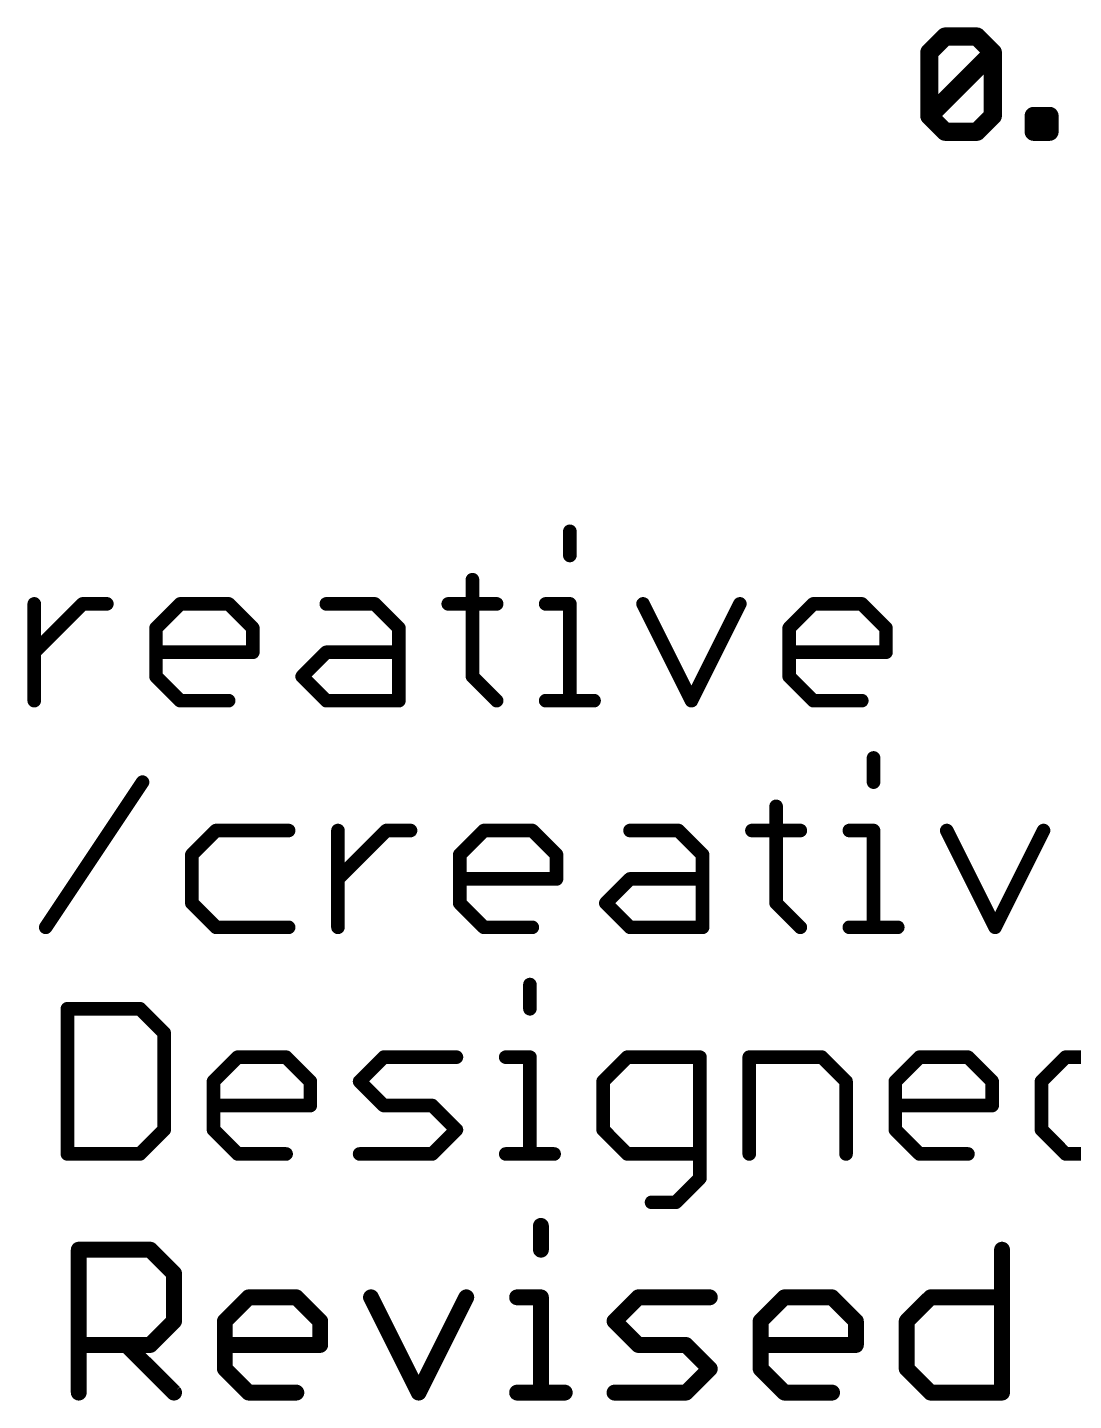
# Model space of a CAD drawing. Extents: x -41 to 66, y -18 to 24.
# Drawn here: x -10 to 1.72, y -17.93 to -2.54 of the extents above; entities that cross this region are included whole.
import ezdxf

# ---------------------------------------------------------------- set-up
doc = ezdxf.new("R2010")
doc.units = 0
doc.layers.add('51', color=53, linetype='CONTINUOUS')

msp = doc.modelspace()

# ---------------------------------------------------------------- linework, layer by layer
at = {"layer": '51'}
for points, const_width in [([(0.1016, -2.8186), (0.2796, -2.6407)], 0.2032), ([(0.2796, -2.6407), (0.6355, -2.6407)], 0.2032), ([(0.6355, -2.6407), (0.8134, -2.8186)], 0.2032), ([(0.1016, -3.5305), (0.1016, -2.8186)], 0.2032), ([(0.1016, -3.5305), (0.8134, -2.8186)], 0.2032), ([(0.8134, -2.8186), (0.8134, -3.5305)], 0.2032), ([(0.2796, -3.7084), (0.1016, -3.5305)], 0.2032), ([(0.8134, -3.5305), (0.6355, -3.7084)], 0.2032), ([(1.271, -3.7084), (1.271, -3.5305)], 0.2032), ([(1.271, -3.5305), (1.4489, -3.5305)], 0.2032), ([(1.4489, -3.5305), (1.4489, -3.7084)], 0.2032), ([(0.6355, -3.7084), (0.2796, -3.7084)], 0.2032), ([(1.4489, -3.7084), (1.271, -3.7084)], 0.2032), ([(-3.9259, -8.1856), (-3.9259, -8.4568)], 0.1524), ([(-5.0173, -8.728), (-5.0173, -9.8126)], 0.1524), ([(-9.9271, -10.0838), (-9.9271, -8.9991)], 0.1524), ([(-9.9271, -9.5415), (-9.3848, -8.9991)], 0.1524), ([(-9.3848, -8.9991), (-9.1136, -8.9991)], 0.1524), ([(-8.5628, -9.2703), (-8.2916, -8.9991)], 0.1524), ([(-8.2916, -8.9991), (-7.7493, -8.9991)], 0.1524), ([(-7.7493, -8.9991), (-7.4781, -9.2703)], 0.1524), ([(-6.6545, -8.9991), (-6.1121, -8.9991)], 0.1524), ([(-6.1121, -8.9991), (-5.841, -9.2703)], 0.1524), ([(-5.2885, -8.9991), (-4.7462, -8.9991)], 0.1524), ([(-4.197, -8.9991), (-3.9259, -8.9991)], 0.1524), ([(-3.9259, -8.9991), (-3.9259, -10.0838)], 0.1524), ([(-3.1056, -8.9991), (-2.5633, -10.0838)], 0.1524), ([(-2.5633, -10.0838), (-2.021, -8.9991)], 0.1524), ([(-1.4685, -9.2703), (-1.1973, -8.9991)], 0.1524), ([(-1.1973, -8.9991), (-0.655, -8.9991)], 0.1524), ([(-0.655, -8.9991), (-0.3838, -9.2703)], 0.1524), ([(-8.5628, -9.8126), (-8.5628, -9.2703)], 0.1524), ([(-7.4781, -9.2703), (-7.4781, -9.5415)], 0.1524), ([(-5.841, -9.2703), (-5.841, -10.0838)], 0.1524), ([(-1.4685, -9.8126), (-1.4685, -9.2703)], 0.1524), ([(-0.3838, -9.2703), (-0.3838, -9.5415)], 0.1524), ([(-7.4781, -9.5415), (-8.5628, -9.5415)], 0.1524), ([(-6.9256, -9.8126), (-6.6545, -9.5415)], 0.1524), ([(-6.6545, -9.5415), (-5.841, -9.5415)], 0.1524), ([(-0.3838, -9.5415), (-1.4685, -9.5415)], 0.1524), ([(-8.2916, -10.0838), (-8.5628, -9.8126)], 0.1524), ([(-6.6545, -10.0838), (-6.9256, -9.8126)], 0.1524), ([(-5.0173, -9.8126), (-4.7462, -10.0838)], 0.1524), ([(-1.1973, -10.0838), (-1.4685, -9.8126)], 0.1524), ([(-7.7493, -10.0838), (-8.2916, -10.0838)], 0.1524), ([(-5.841, -10.0838), (-6.6545, -10.0838)], 0.1524), ([(-4.197, -10.0838), (-3.6547, -10.0838)], 0.1524), ([(-0.655, -10.0838), (-1.1973, -10.0838)], 0.1524), ([(-0.5232, -10.7256), (-0.5232, -10.9968)], 0.1524), ([(-9.7987, -12.6238), (-8.714, -10.9968)], 0.1524), ([(-1.6146, -11.268), (-1.6146, -12.3526)], 0.1524), ([(-7.8904, -11.5391), (-8.1615, -11.8103)], 0.1524), ([(-7.0769, -11.5391), (-7.8904, -11.5391)], 0.1524), ([(-6.5244, -12.6238), (-6.5244, -11.5391)], 0.1524), ([(-6.5244, -12.0815), (-5.982, -11.5391)], 0.1524), ([(-5.982, -11.5391), (-5.7109, -11.5391)], 0.1524), ([(-5.1601, -11.8103), (-4.8889, -11.5391)], 0.1524), ([(-4.8889, -11.5391), (-4.3466, -11.5391)], 0.1524), ([(-4.3466, -11.5391), (-4.0754, -11.8103)], 0.1524), ([(-3.2518, -11.5391), (-2.7094, -11.5391)], 0.1524), ([(-2.7094, -11.5391), (-2.4383, -11.8103)], 0.1524), ([(-1.8858, -11.5391), (-1.3434, -11.5391)], 0.1524), ([(-0.7943, -11.5391), (-0.5232, -11.5391)], 0.1524), ([(-0.5232, -11.5391), (-0.5232, -12.6238)], 0.1524), ([(0.2971, -11.5391), (0.8394, -12.6238)], 0.1524), ([(0.8394, -12.6238), (1.3818, -11.5391)], 0.1524), ([(-8.1615, -11.8103), (-8.1615, -12.3526)], 0.1524), ([(-5.1601, -12.3526), (-5.1601, -11.8103)], 0.1524), ([(-4.0754, -11.8103), (-4.0754, -12.0815)], 0.1524), ([(-2.4383, -11.8103), (-2.4383, -12.6238)], 0.1524), ([(-4.0754, -12.0815), (-5.1601, -12.0815)], 0.1524), ([(-3.5229, -12.3526), (-3.2518, -12.0815)], 0.1524), ([(-3.2518, -12.0815), (-2.4383, -12.0815)], 0.1524), ([(-8.1615, -12.3526), (-7.8904, -12.6238)], 0.1524), ([(-4.8889, -12.6238), (-5.1601, -12.3526)], 0.1524), ([(-3.2518, -12.6238), (-3.5229, -12.3526)], 0.1524), ([(-1.6146, -12.3526), (-1.3434, -12.6238)], 0.1524), ([(-7.8904, -12.6238), (-7.0769, -12.6238)], 0.1524), ([(-4.3466, -12.6238), (-4.8889, -12.6238)], 0.1524), ([(-2.4383, -12.6238), (-3.2518, -12.6238)], 0.1524), ([(-0.7943, -12.6238), (-0.252, -12.6238)], 0.1524), ([(-4.3733, -13.2656), (-4.3733, -13.5368)], 0.1524), ([(-9.5559, -13.5368), (-9.5559, -15.1638)], 0.1524), ([(-8.7424, -13.5368), (-9.5559, -13.5368)], 0.1524), ([(-8.4713, -13.808), (-8.7424, -13.5368)], 0.1524), ([(-8.4713, -14.8926), (-8.4713, -13.808)], 0.1524), ([(-7.9188, -14.3503), (-7.6476, -14.0791)], 0.1524), ([(-7.6476, -14.0791), (-7.1053, -14.0791)], 0.1524), ([(-7.1053, -14.0791), (-6.8341, -14.3503)], 0.1524), ([(-6.2816, -14.3503), (-6.0104, -14.0791)], 0.1524), ([(-6.0104, -14.0791), (-5.197, -14.0791)], 0.1524), ([(-4.6445, -14.0791), (-4.3733, -14.0791)], 0.1524), ([(-4.3733, -14.0791), (-4.3733, -15.1638)], 0.1524), ([(-3.2819, -14.0791), (-3.553, -14.3503)], 0.1524), ([(-2.4684, -14.0791), (-3.2819, -14.0791)], 0.1524), ([(-2.4684, -15.435), (-2.4684, -14.0791)], 0.1524), ([(-1.9159, -15.1638), (-1.9159, -14.0791)], 0.1524), ([(-1.9159, -14.0791), (-1.1024, -14.0791)], 0.1524), ([(-1.1024, -14.0791), (-0.8312, -14.3503)], 0.1524), ([(-0.2787, -14.3503), (-0.0075, -14.0791)], 0.1524), ([(-0.0075, -14.0791), (0.5348, -14.0791)], 0.1524), ([(0.5348, -14.0791), (0.806, -14.3503)], 0.1524), ([(1.3585, -14.3503), (1.6296, -14.0791)], 0.1524), ([(1.6296, -14.0791), (2.4431, -14.0791)], 0.1524), ([(-7.9188, -14.8926), (-7.9188, -14.3503)], 0.1524), ([(-6.8341, -14.3503), (-6.8341, -14.6215)], 0.1524), ([(-6.0104, -14.6215), (-6.2816, -14.3503)], 0.1524), ([(-3.553, -14.3503), (-3.553, -14.8926)], 0.1524), ([(-0.8312, -14.3503), (-0.8312, -15.1638)], 0.1524), ([(-0.2787, -14.8926), (-0.2787, -14.3503)], 0.1524), ([(0.806, -14.3503), (0.806, -14.6215)], 0.1524), ([(1.3585, -14.8926), (1.3585, -14.3503)], 0.1524), ([(-6.8341, -14.6215), (-7.9188, -14.6215)], 0.1524), ([(-5.4681, -14.6215), (-6.0104, -14.6215)], 0.1524), ([(-5.197, -14.8926), (-5.4681, -14.6215)], 0.1524), ([(0.806, -14.6215), (-0.2787, -14.6215)], 0.1524), ([(-8.7424, -15.1638), (-8.4713, -14.8926)], 0.1524), ([(-7.6476, -15.1638), (-7.9188, -14.8926)], 0.1524), ([(-5.4681, -15.1638), (-5.197, -14.8926)], 0.1524), ([(-3.553, -14.8926), (-3.2819, -15.1638)], 0.1524), ([(-0.0075, -15.1638), (-0.2787, -14.8926)], 0.1524), ([(1.6296, -15.1638), (1.3585, -14.8926)], 0.1524), ([(-9.5559, -15.1638), (-8.7424, -15.1638)], 0.1524), ([(-7.1053, -15.1638), (-7.6476, -15.1638)], 0.1524), ([(-6.2816, -15.1638), (-5.4681, -15.1638)], 0.1524), ([(-4.6445, -15.1638), (-4.1021, -15.1638)], 0.1524), ([(-3.2819, -15.1638), (-2.4684, -15.1638)], 0.1524), ([(0.5348, -15.1638), (-0.0075, -15.1638)], 0.1524), ([(2.4431, -15.1638), (1.6296, -15.1638)], 0.1524), ([(-2.7395, -15.7061), (-2.4684, -15.435)], 0.1524), ([(-3.0107, -15.7061), (-2.7395, -15.7061)], 0.1524), ([(-4.2501, -15.9699), (-4.2501, -16.2369)], 0.1778), ([(-9.4285, -17.8384), (-9.4285, -16.2369)], 0.1778), ([(-9.4285, -16.2369), (-8.6277, -16.2369)], 0.1778), ([(-8.6277, -16.2369), (-8.3608, -16.5038)], 0.1778), ([(0.9165, -16.2369), (0.9165, -17.8384)], 0.1778), ([(-8.3608, -16.5038), (-8.3608, -17.0376)], 0.1778), ([(-7.7913, -17.0376), (-7.5244, -16.7707)], 0.1778), ([(-7.5244, -16.7707), (-6.9905, -16.7707)], 0.1778), ([(-6.9905, -16.7707), (-6.7236, -17.0376)], 0.1778), ([(-6.1542, -16.7707), (-5.6203, -17.8384)], 0.1778), ([(-5.6203, -17.8384), (-5.0865, -16.7707)], 0.1778), ([(-4.517, -16.7707), (-4.2501, -16.7707)], 0.1778), ([(-4.2501, -16.7707), (-4.2501, -17.8384)], 0.1778), ([(-3.4256, -17.0376), (-3.1586, -16.7707)], 0.1778), ([(-3.1586, -16.7707), (-2.3579, -16.7707)], 0.1778), ([(-1.7884, -17.0376), (-1.5215, -16.7707)], 0.1778), ([(-1.5215, -16.7707), (-0.9876, -16.7707)], 0.1778), ([(-0.9876, -16.7707), (-0.7207, -17.0376)], 0.1778), ([(-0.1513, -17.0376), (0.1157, -16.7707)], 0.1778), ([(0.1157, -16.7707), (0.9165, -16.7707)], 0.1778), ([(-8.3608, -17.0376), (-8.6277, -17.3046)], 0.1778), ([(-7.7913, -17.5715), (-7.7913, -17.0376)], 0.1778), ([(-6.7236, -17.0376), (-6.7236, -17.3046)], 0.1778), ([(-3.1586, -17.3046), (-3.4256, -17.0376)], 0.1778), ([(-1.7884, -17.5715), (-1.7884, -17.0376)], 0.1778), ([(-0.7207, -17.0376), (-0.7207, -17.3046)], 0.1778), ([(-0.1513, -17.5715), (-0.1513, -17.0376)], 0.1778), ([(-8.6277, -17.3046), (-9.4285, -17.3046)], 0.1778), ([(-8.8946, -17.3046), (-8.3608, -17.8384)], 0.1778), ([(-6.7236, -17.3046), (-7.7913, -17.3046)], 0.1778), ([(-2.6248, -17.3046), (-3.1586, -17.3046)], 0.1778), ([(-2.3579, -17.5715), (-2.6248, -17.3046)], 0.1778), ([(-0.7207, -17.3046), (-1.7884, -17.3046)], 0.1778), ([(-7.5244, -17.8384), (-7.7913, -17.5715)], 0.1778), ([(-2.6248, -17.8384), (-2.3579, -17.5715)], 0.1778), ([(-1.5215, -17.8384), (-1.7884, -17.5715)], 0.1778), ([(0.1157, -17.8384), (-0.1513, -17.5715)], 0.1778), ([(-6.9905, -17.8384), (-7.5244, -17.8384)], 0.1778), ([(-4.517, -17.8384), (-3.9832, -17.8384)], 0.1778), ([(-3.4256, -17.8384), (-2.6248, -17.8384)], 0.1778), ([(-0.9876, -17.8384), (-1.5215, -17.8384)], 0.1778), ([(0.9165, -17.8384), (0.1157, -17.8384)], 0.1778)]:
    msp.add_lwpolyline(points, dxfattribs=dict(at, const_width=const_width))
for points, const_width in [([(0.2796, -2.5899, 1), (0.2796, -2.6915)], 0.1016), ([(0.3155, -2.6766, 1), (0.2436, -2.6048)], 0.1016), ([(0.6714, -2.6048, 1), (0.5995, -2.6766)], 0.1016), ([(0.6355, -2.6915, 1), (0.6355, -2.5899)], 0.1016), ([(0.1524, -2.8186, 1), (0.0508, -2.8186)], 0.1016), ([(0.0657, -2.7827, 1), (0.1375, -2.8546)], 0.1016), ([(0.8642, -2.8186, 1), (0.7626, -2.8186)], 0.1016), ([(0.8493, -2.8546, 1), (0.7775, -2.7827)], 0.1016), ([(0.7775, -2.8546, 1), (0.8493, -2.7827)], 0.1016), ([(0.1375, -3.4945, 1), (0.0657, -3.5664)], 0.1016), ([(0.0657, -3.4945, 1), (0.1375, -3.5664)], 0.1016), ([(0.0508, -3.5305, 1), (0.1524, -3.5305)], 0.1016), ([(0.7626, -3.5305, 1), (0.8642, -3.5305)], 0.1016), ([(0.8493, -3.5664, 1), (0.7775, -3.4945)], 0.1016), ([(1.271, -3.4796, 1), (1.271, -3.5813)], 0.1016), ([(1.3218, -3.5305, 1), (1.2202, -3.5305)], 0.1016), ([(1.4997, -3.5305, 1), (1.3981, -3.5305)], 0.1016), ([(1.4489, -3.5813, 1), (1.4489, -3.4796)], 0.1016), ([(0.2796, -3.6576, 1), (0.2796, -3.7592)], 0.1016), ([(0.2436, -3.7443, 1), (0.3155, -3.6725)], 0.1016), ([(0.5995, -3.6725, 1), (0.6714, -3.7443)], 0.1016), ([(0.6355, -3.7592, 1), (0.6355, -3.6576)], 0.1016), ([(1.271, -3.6576, 1), (1.271, -3.7592)], 0.1016), ([(1.2202, -3.7084, 1), (1.3218, -3.7084)], 0.1016), ([(1.3981, -3.7084, 1), (1.4997, -3.7084)], 0.1016), ([(1.4489, -3.7592, 1), (1.4489, -3.6576)], 0.1016), ([(-3.8878, -8.1856, 1), (-3.964, -8.1856)], 0.0762), ([(-3.964, -8.4568, 1), (-3.8878, -8.4568)], 0.0762), ([(-4.9792, -8.728, 1), (-5.0554, -8.728)], 0.0762), ([(-9.889, -8.9991, 1), (-9.9652, -8.9991)], 0.0762), ([(-9.3848, -8.961, 1), (-9.3848, -9.0372)], 0.0762), ([(-9.3578, -9.0261, 1), (-9.4117, -8.9722)], 0.0762), ([(-9.1136, -9.0372, 1), (-9.1136, -8.961)], 0.0762), ([(-8.2916, -8.961, 1), (-8.2916, -9.0372)], 0.0762), ([(-8.2647, -9.0261, 1), (-8.3186, -8.9722)], 0.0762), ([(-7.7224, -8.9722, 1), (-7.7762, -9.0261)], 0.0762), ([(-7.7493, -9.0372, 1), (-7.7493, -8.961)], 0.0762), ([(-6.6545, -8.961, 1), (-6.6545, -9.0372)], 0.0762), ([(-6.0852, -8.9722, 1), (-6.1391, -9.0261)], 0.0762), ([(-6.1121, -9.0372, 1), (-6.1121, -8.961)], 0.0762), ([(-5.2885, -8.961, 1), (-5.2885, -9.0372)], 0.0762), ([(-4.7462, -9.0372, 1), (-4.7462, -8.961)], 0.0762), ([(-4.197, -8.961, 1), (-4.197, -9.0372)], 0.0762), ([(-3.8878, -8.9991, 1), (-3.964, -8.9991)], 0.0762), ([(-3.9259, -9.0372, 1), (-3.9259, -8.961)], 0.0762), ([(-3.0715, -8.9821, 1), (-3.1397, -9.0162)], 0.0762), ([(-1.9869, -9.0162, 1), (-2.055, -8.9821)], 0.0762), ([(-1.1973, -8.961, 1), (-1.1973, -9.0372)], 0.0762), ([(-1.1703, -9.0261, 1), (-1.2242, -8.9722)], 0.0762), ([(-0.628, -8.9722, 1), (-0.6819, -9.0261)], 0.0762), ([(-0.655, -9.0372, 1), (-0.655, -8.961)], 0.0762), ([(-8.5247, -9.2703, 1), (-8.6009, -9.2703)], 0.0762), ([(-8.5897, -9.2434, 1), (-8.5359, -9.2972)], 0.0762), ([(-7.44, -9.2703, 1), (-7.5162, -9.2703)], 0.0762), ([(-7.5051, -9.2972, 1), (-7.4512, -9.2434)], 0.0762), ([(-5.8029, -9.2703, 1), (-5.8791, -9.2703)], 0.0762), ([(-5.8679, -9.2972, 1), (-5.814, -9.2434)], 0.0762), ([(-1.4304, -9.2703, 1), (-1.5066, -9.2703)], 0.0762), ([(-1.4954, -9.2434, 1), (-1.4415, -9.2972)], 0.0762), ([(-0.3457, -9.2703, 1), (-0.4219, -9.2703)], 0.0762), ([(-0.4107, -9.2972, 1), (-0.3569, -9.2434)], 0.0762), ([(-9.954, -9.5145, 1), (-9.9002, -9.5684)], 0.0762), ([(-8.5628, -9.5034, 1), (-8.5628, -9.5796)], 0.0762), ([(-7.5162, -9.5415, 1), (-7.44, -9.5415)], 0.0762), ([(-7.4781, -9.5796, 1), (-7.4781, -9.5034)], 0.0762), ([(-6.6545, -9.5034, 1), (-6.6545, -9.5796)], 0.0762), ([(-6.6275, -9.5684, 1), (-6.6814, -9.5145)], 0.0762), ([(-5.841, -9.5796, 1), (-5.841, -9.5034)], 0.0762), ([(-1.4685, -9.5034, 1), (-1.4685, -9.5796)], 0.0762), ([(-0.4219, -9.5415, 1), (-0.3457, -9.5415)], 0.0762), ([(-0.3838, -9.5796, 1), (-0.3838, -9.5034)], 0.0762), ([(-8.5359, -9.7857, 1), (-8.5897, -9.8396)], 0.0762), ([(-8.6009, -9.8126, 1), (-8.5247, -9.8126)], 0.0762), ([(-6.8987, -9.7857, 1), (-6.9526, -9.8396)], 0.0762), ([(-6.9526, -9.7857, 1), (-6.8987, -9.8396)], 0.0762), ([(-4.9904, -9.7857, 1), (-5.0443, -9.8396)], 0.0762), ([(-5.0554, -9.8126, 1), (-4.9792, -9.8126)], 0.0762), ([(-1.4415, -9.7857, 1), (-1.4954, -9.8396)], 0.0762), ([(-1.5066, -9.8126, 1), (-1.4304, -9.8126)], 0.0762), ([(-9.9652, -10.0838, 1), (-9.889, -10.0838)], 0.0762), ([(-8.2916, -10.0457, 1), (-8.2916, -10.1219)], 0.0762), ([(-8.3186, -10.1107, 1), (-8.2647, -10.0569)], 0.0762), ([(-7.7493, -10.1219, 1), (-7.7493, -10.0457)], 0.0762), ([(-6.6545, -10.0457, 1), (-6.6545, -10.1219)], 0.0762), ([(-6.6814, -10.1107, 1), (-6.6275, -10.0569)], 0.0762), ([(-5.8791, -10.0838, 1), (-5.8029, -10.0838)], 0.0762), ([(-5.841, -10.1219, 1), (-5.841, -10.0457)], 0.0762), ([(-4.7731, -10.1107, 1), (-4.7192, -10.0569)], 0.0762), ([(-4.197, -10.0457, 1), (-4.197, -10.1219)], 0.0762), ([(-3.964, -10.0838, 1), (-3.8878, -10.0838)], 0.0762), ([(-3.6547, -10.1219, 1), (-3.6547, -10.0457)], 0.0762), ([(-2.5974, -10.0668, 1), (-2.5292, -10.1008)], 0.0762), ([(-2.5974, -10.1008, 1), (-2.5292, -10.0668)], 0.0762), ([(-1.1973, -10.0457, 1), (-1.1973, -10.1219)], 0.0762), ([(-1.2242, -10.1107, 1), (-1.1703, -10.0569)], 0.0762), ([(-0.655, -10.1219, 1), (-0.655, -10.0457)], 0.0762), ([(-0.4851, -10.7256, 1), (-0.5613, -10.7256)], 0.0762), ([(-8.6823, -11.0179, 1), (-8.7457, -10.9757)], 0.0762), ([(-0.5613, -10.9968, 1), (-0.4851, -10.9968)], 0.0762), ([(-1.5765, -11.268, 1), (-1.6527, -11.268)], 0.0762), ([(-7.8904, -11.501, 1), (-7.8904, -11.5772)], 0.0762), ([(-7.8634, -11.5661, 1), (-7.9173, -11.5122)], 0.0762), ([(-7.0769, -11.5772, 1), (-7.0769, -11.501)], 0.0762), ([(-6.4863, -11.5391, 1), (-6.5625, -11.5391)], 0.0762), ([(-5.982, -11.501, 1), (-5.982, -11.5772)], 0.0762), ([(-5.9551, -11.5661, 1), (-6.009, -11.5122)], 0.0762), ([(-5.7109, -11.5772, 1), (-5.7109, -11.501)], 0.0762), ([(-4.8889, -11.501, 1), (-4.8889, -11.5772)], 0.0762), ([(-4.862, -11.5661, 1), (-4.9159, -11.5122)], 0.0762), ([(-4.3196, -11.5122, 1), (-4.3735, -11.5661)], 0.0762), ([(-4.3466, -11.5772, 1), (-4.3466, -11.501)], 0.0762), ([(-3.2518, -11.501, 1), (-3.2518, -11.5772)], 0.0762), ([(-2.6825, -11.5122, 1), (-2.7364, -11.5661)], 0.0762), ([(-2.7094, -11.5772, 1), (-2.7094, -11.501)], 0.0762), ([(-1.8858, -11.501, 1), (-1.8858, -11.5772)], 0.0762), ([(-1.3434, -11.5772, 1), (-1.3434, -11.501)], 0.0762), ([(-0.7943, -11.501, 1), (-0.7943, -11.5772)], 0.0762), ([(-0.4851, -11.5391, 1), (-0.5613, -11.5391)], 0.0762), ([(-0.5232, -11.5772, 1), (-0.5232, -11.501)], 0.0762), ([(0.3312, -11.5221, 1), (0.263, -11.5562)], 0.0762), ([(1.4158, -11.5562, 1), (1.3477, -11.5221)], 0.0762), ([(-8.1234, -11.8103, 1), (-8.1996, -11.8103)], 0.0762), ([(-8.1885, -11.7834, 1), (-8.1346, -11.8372)], 0.0762), ([(-5.122, -11.8103, 1), (-5.1982, -11.8103)], 0.0762), ([(-5.187, -11.7834, 1), (-5.1331, -11.8372)], 0.0762), ([(-4.0373, -11.8103, 1), (-4.1135, -11.8103)], 0.0762), ([(-4.1024, -11.8372, 1), (-4.0485, -11.7834)], 0.0762), ([(-2.4002, -11.8103, 1), (-2.4764, -11.8103)], 0.0762), ([(-2.4652, -11.8372, 1), (-2.4113, -11.7834)], 0.0762), ([(-6.5513, -12.0545, 1), (-6.4974, -12.1084)], 0.0762), ([(-5.1601, -12.0434, 1), (-5.1601, -12.1196)], 0.0762), ([(-4.1135, -12.0815, 1), (-4.0373, -12.0815)], 0.0762), ([(-4.0754, -12.1196, 1), (-4.0754, -12.0434)], 0.0762), ([(-3.2518, -12.0434, 1), (-3.2518, -12.1196)], 0.0762), ([(-3.2248, -12.1084, 1), (-3.2787, -12.0545)], 0.0762), ([(-2.4383, -12.1196, 1), (-2.4383, -12.0434)], 0.0762), ([(-8.1346, -12.3257, 1), (-8.1885, -12.3796)], 0.0762), ([(-5.1331, -12.3257, 1), (-5.187, -12.3796)], 0.0762), ([(-3.496, -12.3257, 1), (-3.5499, -12.3796)], 0.0762), ([(-3.5499, -12.3257, 1), (-3.496, -12.3796)], 0.0762), ([(-1.5877, -12.3257, 1), (-1.6415, -12.3796)], 0.0762), ([(-8.1996, -12.3526, 1), (-8.1234, -12.3526)], 0.0762), ([(-5.1982, -12.3526, 1), (-5.122, -12.3526)], 0.0762), ([(-1.6527, -12.3526, 1), (-1.5765, -12.3526)], 0.0762), ([(-9.8304, -12.6027, 1), (-9.767, -12.6449)], 0.0762), ([(-7.8904, -12.5857, 1), (-7.8904, -12.6619)], 0.0762), ([(-7.9173, -12.6507, 1), (-7.8634, -12.5969)], 0.0762), ([(-7.0769, -12.6619, 1), (-7.0769, -12.5857)], 0.0762), ([(-6.5625, -12.6238, 1), (-6.4863, -12.6238)], 0.0762), ([(-4.8889, -12.5857, 1), (-4.8889, -12.6619)], 0.0762), ([(-4.9159, -12.6507, 1), (-4.862, -12.5969)], 0.0762), ([(-4.3466, -12.6619, 1), (-4.3466, -12.5857)], 0.0762), ([(-3.2518, -12.5857, 1), (-3.2518, -12.6619)], 0.0762), ([(-3.2787, -12.6507, 1), (-3.2248, -12.5969)], 0.0762), ([(-2.4764, -12.6238, 1), (-2.4002, -12.6238)], 0.0762), ([(-2.4383, -12.6619, 1), (-2.4383, -12.5857)], 0.0762), ([(-1.3704, -12.6507, 1), (-1.3165, -12.5969)], 0.0762), ([(-0.7943, -12.5857, 1), (-0.7943, -12.6619)], 0.0762), ([(-0.5613, -12.6238, 1), (-0.4851, -12.6238)], 0.0762), ([(-0.252, -12.6619, 1), (-0.252, -12.5857)], 0.0762), ([(0.8054, -12.6068, 1), (0.8735, -12.6408)], 0.0762), ([(0.8054, -12.6408, 1), (0.8735, -12.6068)], 0.0762), ([(-4.3352, -13.2656, 1), (-4.4114, -13.2656)], 0.0762), ([(-9.5178, -13.5368, 1), (-9.594, -13.5368)], 0.0762), ([(-9.5559, -13.4987, 1), (-9.5559, -13.5749)], 0.0762), ([(-8.7155, -13.5099, 1), (-8.7694, -13.5638)], 0.0762), ([(-8.7424, -13.5749, 1), (-8.7424, -13.4987)], 0.0762), ([(-4.4114, -13.5368, 1), (-4.3352, -13.5368)], 0.0762), ([(-8.4332, -13.808, 1), (-8.5094, -13.808)], 0.0762), ([(-8.4982, -13.8349, 1), (-8.4443, -13.781)], 0.0762), ([(-7.6476, -14.041, 1), (-7.6476, -14.1172)], 0.0762), ([(-7.6207, -14.1061, 1), (-7.6745, -14.0522)], 0.0762), ([(-7.0783, -14.0522, 1), (-7.1322, -14.1061)], 0.0762), ([(-7.1053, -14.1172, 1), (-7.1053, -14.041)], 0.0762), ([(-6.0104, -14.041, 1), (-6.0104, -14.1172)], 0.0762), ([(-5.9835, -14.1061, 1), (-6.0374, -14.0522)], 0.0762), ([(-5.197, -14.1172, 1), (-5.197, -14.041)], 0.0762), ([(-4.6445, -14.041, 1), (-4.6445, -14.1172)], 0.0762), ([(-4.3352, -14.0791, 1), (-4.4114, -14.0791)], 0.0762), ([(-4.3733, -14.1172, 1), (-4.3733, -14.041)], 0.0762), ([(-3.2819, -14.041, 1), (-3.2819, -14.1172)], 0.0762), ([(-3.2549, -14.1061, 1), (-3.3088, -14.0522)], 0.0762), ([(-2.4303, -14.0791, 1), (-2.5065, -14.0791)], 0.0762), ([(-2.4684, -14.1172, 1), (-2.4684, -14.041)], 0.0762), ([(-1.8778, -14.0791, 1), (-1.954, -14.0791)], 0.0762), ([(-1.9159, -14.041, 1), (-1.9159, -14.1172)], 0.0762), ([(-1.0754, -14.0522, 1), (-1.1293, -14.1061)], 0.0762), ([(-1.1024, -14.1172, 1), (-1.1024, -14.041)], 0.0762), ([(-0.0075, -14.041, 1), (-0.0075, -14.1172)], 0.0762), ([(0.0194, -14.1061, 1), (-0.0345, -14.0522)], 0.0762), ([(0.5617, -14.0522, 1), (0.5078, -14.1061)], 0.0762), ([(0.5348, -14.1172, 1), (0.5348, -14.041)], 0.0762), ([(1.6296, -14.041, 1), (1.6296, -14.1172)], 0.0762), ([(1.6566, -14.1061, 1), (1.6027, -14.0522)], 0.0762), ([(-7.8807, -14.3503, 1), (-7.9569, -14.3503)], 0.0762), ([(-7.9457, -14.3234, 1), (-7.8918, -14.3772)], 0.0762), ([(-6.796, -14.3503, 1), (-6.8722, -14.3503)], 0.0762), ([(-6.861, -14.3772, 1), (-6.8072, -14.3234)], 0.0762), ([(-6.2547, -14.3234, 1), (-6.3086, -14.3772)], 0.0762), ([(-6.3086, -14.3234, 1), (-6.2547, -14.3772)], 0.0762), ([(-3.5149, -14.3503, 1), (-3.5911, -14.3503)], 0.0762), ([(-3.58, -14.3234, 1), (-3.5261, -14.3772)], 0.0762), ([(-0.7931, -14.3503, 1), (-0.8693, -14.3503)], 0.0762), ([(-0.8581, -14.3772, 1), (-0.8043, -14.3234)], 0.0762), ([(-0.2406, -14.3503, 1), (-0.3168, -14.3503)], 0.0762), ([(-0.3056, -14.3234, 1), (-0.2518, -14.3772)], 0.0762), ([(0.8441, -14.3503, 1), (0.7679, -14.3503)], 0.0762), ([(0.779, -14.3772, 1), (0.8329, -14.3234)], 0.0762), ([(1.3966, -14.3503, 1), (1.3204, -14.3503)], 0.0762), ([(1.3315, -14.3234, 1), (1.3854, -14.3772)], 0.0762), ([(-7.9188, -14.5834, 1), (-7.9188, -14.6596)], 0.0762), ([(-6.8722, -14.6215, 1), (-6.796, -14.6215)], 0.0762), ([(-6.8341, -14.6596, 1), (-6.8341, -14.5834)], 0.0762), ([(-6.0104, -14.5834, 1), (-6.0104, -14.6596)], 0.0762), ([(-6.0374, -14.6484, 1), (-5.9835, -14.5945)], 0.0762), ([(-5.4412, -14.5945, 1), (-5.4951, -14.6484)], 0.0762), ([(-5.4681, -14.6596, 1), (-5.4681, -14.5834)], 0.0762), ([(-0.2787, -14.5834, 1), (-0.2787, -14.6596)], 0.0762), ([(0.7679, -14.6215, 1), (0.8441, -14.6215)], 0.0762), ([(0.806, -14.6596, 1), (0.806, -14.5834)], 0.0762), ([(-8.5094, -14.8926, 1), (-8.4332, -14.8926)], 0.0762), ([(-8.4443, -14.9196, 1), (-8.4982, -14.8657)], 0.0762), ([(-7.8918, -14.8657, 1), (-7.9457, -14.9196)], 0.0762), ([(-7.9569, -14.8926, 1), (-7.8807, -14.8926)], 0.0762), ([(-5.17, -14.9196, 1), (-5.2239, -14.8657)], 0.0762), ([(-5.2239, -14.9196, 1), (-5.17, -14.8657)], 0.0762), ([(-3.5261, -14.8657, 1), (-3.58, -14.9196)], 0.0762), ([(-3.5911, -14.8926, 1), (-3.5149, -14.8926)], 0.0762), ([(-0.2518, -14.8657, 1), (-0.3056, -14.9196)], 0.0762), ([(-0.3168, -14.8926, 1), (-0.2406, -14.8926)], 0.0762), ([(1.3854, -14.8657, 1), (1.3315, -14.9196)], 0.0762), ([(1.3204, -14.8926, 1), (1.3966, -14.8926)], 0.0762), ([(-9.5559, -15.1257, 1), (-9.5559, -15.2019)], 0.0762), ([(-9.594, -15.1638, 1), (-9.5178, -15.1638)], 0.0762), ([(-8.7694, -15.1369, 1), (-8.7155, -15.1907)], 0.0762), ([(-8.7424, -15.2019, 1), (-8.7424, -15.1257)], 0.0762), ([(-7.6476, -15.1257, 1), (-7.6476, -15.2019)], 0.0762), ([(-7.6745, -15.1907, 1), (-7.6207, -15.1369)], 0.0762), ([(-7.1053, -15.2019, 1), (-7.1053, -15.1257)], 0.0762), ([(-6.2816, -15.1257, 1), (-6.2816, -15.2019)], 0.0762), ([(-5.4951, -15.1369, 1), (-5.4412, -15.1907)], 0.0762), ([(-5.4681, -15.2019, 1), (-5.4681, -15.1257)], 0.0762), ([(-4.6445, -15.1257, 1), (-4.6445, -15.2019)], 0.0762), ([(-4.4114, -15.1638, 1), (-4.3352, -15.1638)], 0.0762), ([(-4.1021, -15.2019, 1), (-4.1021, -15.1257)], 0.0762), ([(-3.2819, -15.1257, 1), (-3.2819, -15.2019)], 0.0762), ([(-3.3088, -15.1907, 1), (-3.2549, -15.1369)], 0.0762), ([(-2.4684, -15.2019, 1), (-2.4684, -15.1257)], 0.0762), ([(-1.954, -15.1638, 1), (-1.8778, -15.1638)], 0.0762), ([(-0.8693, -15.1638, 1), (-0.7931, -15.1638)], 0.0762), ([(-0.0075, -15.1257, 1), (-0.0075, -15.2019)], 0.0762), ([(-0.0345, -15.1907, 1), (0.0194, -15.1369)], 0.0762), ([(0.5348, -15.2019, 1), (0.5348, -15.1257)], 0.0762), ([(1.6296, -15.1257, 1), (1.6296, -15.2019)], 0.0762), ([(1.6027, -15.1907, 1), (1.6566, -15.1369)], 0.0762), ([(-2.4414, -15.4619, 1), (-2.4953, -15.408)], 0.0762), ([(-2.5065, -15.435, 1), (-2.4303, -15.435)], 0.0762), ([(-3.0107, -15.668, 1), (-3.0107, -15.7442)], 0.0762), ([(-2.7665, -15.6792, 1), (-2.7126, -15.7331)], 0.0762), ([(-2.7395, -15.7442, 1), (-2.7395, -15.668)], 0.0762), ([(-4.2056, -15.9699, 1), (-4.2945, -15.9699)], 0.0889), ([(-9.4285, -16.1924, 1), (-9.4285, -16.2813)], 0.0889), ([(-9.384, -16.2369, 1), (-9.4729, -16.2369)], 0.0889), ([(-8.5963, -16.2054, 1), (-8.6591, -16.2683)], 0.0889), ([(-8.6277, -16.2813, 1), (-8.6277, -16.1924)], 0.0889), ([(0.9609, -16.2369, 1), (0.872, -16.2369)], 0.0889), ([(-4.2945, -16.2369, 1), (-4.2056, -16.2369)], 0.0889), ([(-8.3163, -16.5038, 1), (-8.4052, -16.5038)], 0.0889), ([(-8.3922, -16.5352, 1), (-8.3293, -16.4723)], 0.0889), ([(-7.5244, -16.7263, 1), (-7.5244, -16.8152)], 0.0889), ([(-7.493, -16.8021, 1), (-7.5558, -16.7393)], 0.0889), ([(-6.9591, -16.7393, 1), (-7.022, -16.8021)], 0.0889), ([(-6.9905, -16.8152, 1), (-6.9905, -16.7263)], 0.0889), ([(-6.1144, -16.7508, 1), (-6.1939, -16.7906)], 0.0889), ([(-5.0467, -16.7906, 1), (-5.1262, -16.7508)], 0.0889), ([(-4.517, -16.7263, 1), (-4.517, -16.8152)], 0.0889), ([(-4.2056, -16.7707, 1), (-4.2945, -16.7707)], 0.0889), ([(-4.2501, -16.8152, 1), (-4.2501, -16.7263)], 0.0889), ([(-3.1586, -16.7263, 1), (-3.1586, -16.8152)], 0.0889), ([(-3.1272, -16.8021, 1), (-3.1901, -16.7393)], 0.0889), ([(-2.3579, -16.8152, 1), (-2.3579, -16.7263)], 0.0889), ([(-1.5215, -16.7263, 1), (-1.5215, -16.8152)], 0.0889), ([(-1.4901, -16.8021, 1), (-1.5529, -16.7393)], 0.0889), ([(-0.9562, -16.7393, 1), (-1.0191, -16.8021)], 0.0889), ([(-0.9876, -16.8152, 1), (-0.9876, -16.7263)], 0.0889), ([(0.1157, -16.7263, 1), (0.1157, -16.8152)], 0.0889), ([(0.1471, -16.8021, 1), (0.0842, -16.7393)], 0.0889), ([(0.9165, -16.8152, 1), (0.9165, -16.7263)], 0.0889), ([(-8.4052, -17.0376, 1), (-8.3163, -17.0376)], 0.0889), ([(-8.3293, -17.0691, 1), (-8.3922, -17.0062)], 0.0889), ([(-7.8228, -17.0062, 1), (-7.7599, -17.0691)], 0.0889), ([(-7.7469, -17.0376, 1), (-7.8358, -17.0376)], 0.0889), ([(-6.6792, -17.0376, 1), (-6.7681, -17.0376)], 0.0889), ([(-6.755, -17.0691, 1), (-6.6922, -17.0062)], 0.0889), ([(-3.3941, -17.0062, 1), (-3.457, -17.0691)], 0.0889), ([(-3.457, -17.0062, 1), (-3.3941, -17.0691)], 0.0889), ([(-1.744, -17.0376, 1), (-1.8329, -17.0376)], 0.0889), ([(-1.8198, -17.0062, 1), (-1.757, -17.0691)], 0.0889), ([(-0.6763, -17.0376, 1), (-0.7652, -17.0376)], 0.0889), ([(-0.7521, -17.0691, 1), (-0.6893, -17.0062)], 0.0889), ([(-0.1827, -17.0062, 1), (-0.1198, -17.0691)], 0.0889), ([(-0.1068, -17.0376, 1), (-0.1957, -17.0376)], 0.0889), ([(-9.4285, -17.2601, 1), (-9.4285, -17.349)], 0.0889), ([(-8.8632, -17.2731, 1), (-8.9261, -17.336)], 0.0889), ([(-8.6591, -17.2731, 1), (-8.5963, -17.336)], 0.0889), ([(-8.6277, -17.349, 1), (-8.6277, -17.2601)], 0.0889), ([(-7.7913, -17.2601, 1), (-7.7913, -17.349)], 0.0889), ([(-6.7236, -17.349, 1), (-6.7236, -17.2601)], 0.0889), ([(-3.1586, -17.2601, 1), (-3.1586, -17.349)], 0.0889), ([(-3.1901, -17.336, 1), (-3.1272, -17.2731)], 0.0889), ([(-2.5934, -17.2731, 1), (-2.6562, -17.336)], 0.0889), ([(-2.6248, -17.349, 1), (-2.6248, -17.2601)], 0.0889), ([(-1.7884, -17.2601, 1), (-1.7884, -17.349)], 0.0889), ([(-0.7207, -17.349, 1), (-0.7207, -17.2601)], 0.0889), ([(-6.7681, -17.3046, 1), (-6.6792, -17.3046)], 0.0889), ([(-0.7652, -17.3046, 1), (-0.6763, -17.3046)], 0.0889), ([(-7.7599, -17.5401, 1), (-7.8228, -17.6029)], 0.0889), ([(-7.8358, -17.5715, 1), (-7.7469, -17.5715)], 0.0889), ([(-2.3264, -17.6029, 1), (-2.3893, -17.5401)], 0.0889), ([(-2.3893, -17.6029, 1), (-2.3264, -17.5401)], 0.0889), ([(-1.8329, -17.5715, 1), (-1.744, -17.5715)], 0.0889), ([(-1.757, -17.5401, 1), (-1.8198, -17.6029)], 0.0889), ([(-0.1198, -17.5401, 1), (-0.1827, -17.6029)], 0.0889), ([(-0.1957, -17.5715, 1), (-0.1068, -17.5715)], 0.0889), ([(-9.4729, -17.8384, 1), (-9.384, -17.8384)], 0.0889), ([(-8.3922, -17.8698, 1), (-8.3293, -17.807)], 0.0889), ([(-7.5244, -17.794, 1), (-7.5244, -17.8829)], 0.0889), ([(-7.5558, -17.8698, 1), (-7.493, -17.807)], 0.0889), ([(-6.9905, -17.8829, 1), (-6.9905, -17.794)], 0.0889), ([(-5.6601, -17.8185, 1), (-5.5806, -17.8583)], 0.0889), ([(-5.6601, -17.8583, 1), (-5.5806, -17.8185)], 0.0889), ([(-4.517, -17.794, 1), (-4.517, -17.8829)], 0.0889), ([(-4.2945, -17.8384, 1), (-4.2056, -17.8384)], 0.0889), ([(-3.9832, -17.8829, 1), (-3.9832, -17.794)], 0.0889), ([(-3.4256, -17.794, 1), (-3.4256, -17.8829)], 0.0889), ([(-2.6562, -17.807, 1), (-2.5934, -17.8698)], 0.0889), ([(-2.6248, -17.8829, 1), (-2.6248, -17.794)], 0.0889), ([(-1.5215, -17.794, 1), (-1.5215, -17.8829)], 0.0889), ([(-1.5529, -17.8698, 1), (-1.4901, -17.807)], 0.0889), ([(-0.9876, -17.8829, 1), (-0.9876, -17.794)], 0.0889), ([(0.1157, -17.794, 1), (0.1157, -17.8829)], 0.0889), ([(0.0842, -17.8698, 1), (0.1471, -17.807)], 0.0889), ([(0.872, -17.8384, 1), (0.9609, -17.8384)], 0.0889), ([(0.9165, -17.8829, 1), (0.9165, -17.794)], 0.0889)]:
    msp.add_lwpolyline(points, format="xyb", dxfattribs=dict(at, const_width=const_width))

doc.saveas('drawing.dxf')
